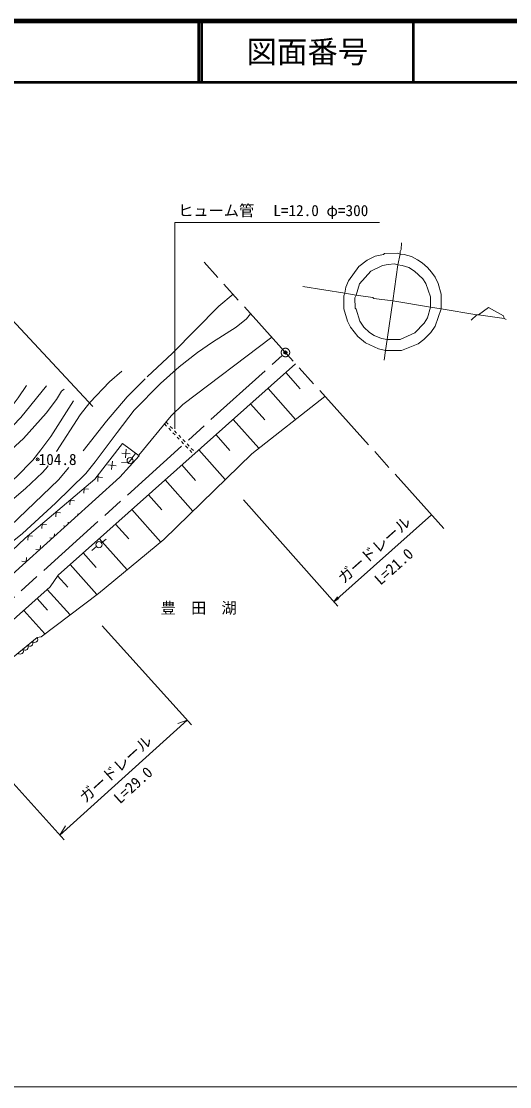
# Model space of a CAD drawing. Units: millimetres, scale not verified. Extents: x 40000 to 680000, y 20000 to 380000.
# Drawn here: x 479602 to 559876, y 205000 to 380000 of the extents above; entities that cross this region are included whole.
import ezdxf
from ezdxf.enums import TextEntityAlignment as Align

# ---------------------------------------------------------------- set-up
doc = ezdxf.new("R2010")
doc.units = ezdxf.units.MM
doc.header["$LTSCALE"] = 1000
doc.header["$PDMODE"] = 32
doc.header["$PDSIZE"] = 500
doc.linetypes.add('CHAIN', pattern=[18.5, 12, -1.5, 3.5, -1.5])
for name, color, linetype, lineweight in [('M-BGD', 7, 'Continuous', 13), ('M-BMK', 2, 'CHAIN', 13), ('M-STR-HTXT', 7, 'Continuous', 13), ('M-TTL', 2, 'Continuous', 140), ('M-TTL-BAND', 7, 'Continuous', 13), ('M-TTL-LINE', 7, 'Continuous', 50)]:
    doc.layers.add(name, color=color, linetype=linetype, lineweight=lineweight)
doc.layers.add('M-OTRS', color=6, linetype='Continuous')
doc.layers.add('M-TTL-TXT', color=7, linetype='Continuous')
doc.styles.add('ＭＳ ゴシック', font='')
doc.styles.get('ＭＳ ゴシック').set_extended_font_data('MS Gothic')

# ---------------------------------------------------------------- blocks, each defined once
blk = doc.blocks.new('電話柱1')
at = {"color": 7, "linetype": 'Continuous', "lineweight": 13}
for p, q in [((-1.203, 0.848), (-0.496, 0.14)), ((-0.516, 0.002), (0.484, 0.002)), ((1.475, 0.164), (0.478, 0.078))]:
    blk.add_line(p, q, dxfattribs=at)
blk.add_circle((-0.016, 0.002), 0.5, dxfattribs=at)
blk = doc.blocks.new('open_arrow')
at = {"color": 0, "linetype": 'Continuous', "lineweight": -2}
blk.add_lwpolyline([(7.5, 1.25), (0, 0), (7.5, -1.25)], dxfattribs=at)

msp = doc.modelspace()

# ---------------------------------------------------------------- linework, layer by layer
at = {"layer": 'M-BGD'}
for p, q in [((541851, 341771), (541512, 339993)), ((541512, 339993), (540665, 334067)), ((525849, 336437), (532791, 335337)), ((532791, 335337), (534654, 334998)), ((540665, 334067), (539734, 327717)), ((540665, 334067), (546846, 333051)), ((546846, 333051), (548624, 332797)), ((548624, 332797), (554466, 331781)), ((554466, 331781), (553535, 330934)), ((554466, 331781), (554720, 331781)), ((554720, 331781), (558953, 331188)), ((558953, 331188), (559292, 331019)), ((506177, 317075), (520765, 328103)), ((539734, 327717), (539480, 325939)), ((539480, 325939), (539226, 324330)), ((485671, 289035), (524695, 323740)), ((523069, 322295), (525444, 319623)), ((520158, 319706), (524686, 314613)), ((504228, 315201), (506177, 317075)), ((517294, 317150), (519621, 314532)), ((517475, 308969), (529513, 318392)), ((498925, 308709), (504228, 315201)), ((493591, 314339), (489781, 309429)), ((503484, 313506), (503138, 313867)), ((503739, 313818), (503393, 314179)), ((504432, 313097), (504085, 313458)), ((514426, 314607), (518633, 309875)), ((495369, 312477), (491728, 307651)), ((504177, 312785), (503830, 313145)), ((504869, 312063), (504523, 312424)), ((505124, 312375), (504778, 312736)), ((505562, 311342), (505215, 311703)), ((505817, 311654), (505470, 312015)), ((511604, 312098), (513893, 309523)), ((496243, 310628), (491693, 304784)), ((498980, 308603), (496243, 310628)), ((506254, 310620), (505908, 310981)), ((506509, 310932), (506163, 311293)), ((506947, 309899), (506600, 310260)), ((507201, 310211), (506855, 310572)), ((507894, 309490), (507548, 309850)), ((495787, 305102), (498980, 308603)), ((496101, 309062), (497510, 308942)), ((496865, 309707), (496745, 308298)), ((503042, 294874), (517475, 308969)), ((507639, 309178), (507293, 309538)), ((508252, 309117), (508240, 309129)), ((508786, 309592), (513121, 304716)), ((493807, 307129), (495216, 307009)), ((494571, 307773), (494452, 306364)), ((506010, 307123), (508257, 304595)), ((469152, 281108), (495787, 305102)), ((491693, 304784), (480222, 295112)), ((491947, 305158), (492923, 305075)), ((492253, 305548), (492158, 304430)), ((503238, 304658), (507803, 299523)), ((489808, 303211), (490629, 303141)), ((489934, 303318), (489864, 302496)), ((487533, 301276), (488335, 301207)), ((487639, 301366), (487571, 300563)), ((500507, 302229), (502712, 299748)), ((485258, 299340), (486042, 299274)), ((485344, 299414), (485277, 298629)), ((497780, 299803), (502534, 294456)), ((487331, 297744), (487307, 297463)), ((488860, 299034), (489035, 299019)), ((482982, 297405), (483748, 297340)), ((483049, 297461), (482984, 296695)), ((485037, 295811), (485001, 295386)), ((486566, 297100), (486875, 297074)), ((495093, 297414), (497258, 294978)), ((480222, 295112), (471092, 286459)), ((480749, 295447), (480690, 294761)), ((480767, 295464), (481455, 295406)), ((484273, 295166), (484716, 295128)), ((492283, 286026), (503042, 294874)), ((492410, 295028), (496979, 289888)), ((492762, 294337), (493552, 294951)), ((481979, 293232), (482556, 293183)), ((482744, 293877), (482696, 293308)), ((489766, 292677), (491891, 290287)), ((491981, 293713), (491207, 293080)), ((479686, 291298), (480397, 291238)), ((480450, 291943), (480390, 291231)), ((487632, 290779), (492028, 285833)), ((484322, 287086), (485671, 289035)), ((485555, 288931), (487245, 287054)), ((467743, 272325), (484322, 287086)), ((482874, 278904), (492283, 286026)), ((483853, 286668), (487613, 282491)), ((482196, 285193), (483904, 283295)), ((479994, 283233), (483479, 279362)), ((468816, 267958), (482199, 278791)), ((482199, 278791), (482874, 278904))]:
    msp.add_line(p, q, dxfattribs=at)
at = {"layer": 'M-BGD', "linetype": 'CHAIN'}
msp.add_line((549060, 296694), (509636, 340458), dxfattribs=at)
at = {"layer": 'M-BGD'}
for points in [[(542105, 343634), (542020, 342533), (541851, 342195), (541851, 341771)], [(532791, 335337), (532961, 336353), (533384, 337369), (535077, 339739), (536432, 340755), (537787, 341433), (539141, 341687), (539311, 341856), (541427, 341941), (541851, 341771)], [(541851, 341771), (542528, 341687), (543713, 341348), (544729, 340840), (545491, 340332), (546338, 339570), (547015, 338808), (547608, 337961), (548116, 336945), (548624, 335167), (548624, 332797)], [(541512, 339993), (540919, 340163), (539903, 340078), (538972, 339909), (537025, 338977), (535162, 336861), (534654, 334998)], [(541512, 339993), (542189, 339909), (543290, 339570), (544221, 338977), (545576, 337707), (546084, 336945), (546846, 334744), (546846, 333051)], [(514401, 335168), (512048, 333220), (504428, 325515), (500279, 321621)], [(539480, 325939), (538295, 326193), (536178, 327209), (534908, 328225), (533723, 329749), (533215, 330765), (532622, 332797), (532622, 334913), (532791, 335337)], [(539734, 327717), (538803, 327886), (537617, 328394), (536855, 328902), (535924, 329749), (535247, 330765), (534654, 332712), (534485, 332881), (534400, 334575), (534654, 334998)], [(534654, 334998), (537363, 334659), (537533, 334490), (540665, 334067)], [(539480, 325939), (542105, 325939), (544814, 327039), (545745, 327717), (546931, 328902), (547608, 329918), (548624, 332797)], [(546846, 333051), (546338, 331273), (545830, 330426), (544306, 328817), (541851, 327717), (539734, 327717)], [(554720, 331781), (556413, 332966), (558869, 331611), (558953, 331188)], [(517298, 331951), (516620, 331103), (514927, 329749), (511032, 327293), (508577, 325600), (505529, 323229), (502481, 320520), (498163, 316117), (495369, 312477)], [(496131, 322552), (494099, 320774), (490881, 317387)], [(499941, 321282), (496977, 318319), (493591, 314339)], [(480467, 320181), (479113, 318149), (477419, 315948), (470053, 307566), (466921, 303756), (461756, 296813)], [(483769, 320097), (479536, 314932), (476827, 312138), (473948, 308497), (469376, 303248), (468360, 302317), (468191, 301893), (464719, 298253), (462772, 295713)], [(486648, 319589), (486225, 319250), (485378, 317895), (483685, 315609), (479959, 311461), (475387, 307312), (471916, 304010), (470307, 302317), (468699, 300454), (464889, 295628), (464042, 294273)], [(488172, 317641), (484447, 311799), (482838, 309598), (481483, 307905), (478774, 305111), (475641, 302571), (475218, 302063), (471069, 299015), (469291, 297491), (464973, 293173)], [(490881, 317387), (489273, 315355), (485378, 309344)], [(483939, 307058), (483939, 306889), (483092, 305873), (480298, 303248), (476911, 300369), (466074, 292072)], [(491728, 307651), (490204, 305703), (485209, 300877), (479790, 295882), (472932, 290379)], [(487410, 306719), (485717, 304687), (477843, 297152)]]:
    msp.add_lwpolyline(points, dxfattribs=at)
msp.add_circle((492368, 294030), 500, dxfattribs=at)
for centre in [(481802, 278478), (479440, 276566), (480227, 277203), (481014, 277841)]:
    msp.add_arc(centre, 506, 219.72271, 38.25928, dxfattribs=at)
msp.add_point((482292, 308035), dxfattribs=at)
at = {"layer": 'M-BMK'}
msp.add_line((469545, 277425), (522502, 325129), dxfattribs=at)
msp.add_circle((523022, 325598), 700, dxfattribs=at)
at = {"layer": 'M-OTRS'}
msp.add_point((523022, 325598), dxfattribs=at)
at = {"layer": 'M-STR-HTXT'}
for p, q in [((468655, 341066), (491349, 316740)), ((516096, 301372), (531620, 283917)), ((530956, 284664), (547023, 298954)), ((492867, 280713), (507552, 264453)), ((506882, 265195), (485961, 246300)), ((506882, 265195), (505320, 264667)), ((486631, 245558), (471946, 261818)), ((485961, 246300), (486880, 247851))]:
    msp.add_line(p, q, dxfattribs=at)
msp.add_lwpolyline([(504859, 313058), (504859, 346952), (538469, 346952)], dxfattribs=at)
at = {"layer": 'M-TTL'}
msp.add_line((680000, 380000), (40000, 380000), dxfattribs=at)
at = {"layer": 'M-TTL-BAND'}
msp.add_line((40000, 205000), (579000, 205000), dxfattribs=at)
at = {"layer": 'M-TTL-LINE'}
for p, q in [((508747, 380000), (508747, 370000)), ((509247, 380000), (509247, 370000)), ((543997, 380000), (543997, 370000)), ((40000, 370000), (680000, 370000))]:
    msp.add_line(p, q, dxfattribs=at)

# ---------------------------------------------------------------- block references
at = {"layer": 'M-BGD', "xscale": 1000, "yscale": 1000, "rotation": 47.6443}
msp.add_blockref('電話柱1', (497494, 307835), dxfattribs=at)
at = {"layer": 'M-STR-HTXT', "rotation": 90}
msp.add_blockref('open_arrow', (504859, 313058), dxfattribs=at)
at = {"layer": 'M-STR-HTXT', "xscale": 133, "yscale": 133, "rotation": 41.6}
msp.add_blockref('open_arrow', (530956, 284664), dxfattribs=at)

# ---------------------------------------------------------------- texts
at = {"layer": 'M-BGD', "style": 'ＭＳ ゴシック'}
msp.add_text('104.8', height=1833, dxfattribs=at).set_placement((482452, 308035), align=Align.MIDDLE_LEFT)
msp.add_text('豊\u3000田\u3000湖', height=1833, dxfattribs=at).set_placement((508759, 282168), align=Align.BOTTOM_CENTER)
at = {"layer": 'M-STR-HTXT', "style": 'ＭＳ ゴシック'}
for s, p in [('ヒューム管', (511635, 347452)), ('L=12.0 φ=300', (528832, 347452))]:
    msp.add_text(s, height=1833, dxfattribs=at).set_placement(p, align=Align.BOTTOM_CENTER)
for s, rotation, p in [('ガードレール', 41.648, (538578, 292112)), ('L=21.0', 41.648, (541798, 289350)), ('ガードレール', 42.088, (496086, 256119)), ('L=29.0', 42.088, (498964, 253453))]:
    msp.add_text(s, height=1833, rotation=rotation, dxfattribs=at).set_placement(p, align=Align.BOTTOM_CENTER)
at = {"layer": 'M-TTL-TXT', "style": 'ＭＳ ゴシック'}
msp.add_text('図面番号', height=3666, dxfattribs=at).set_placement((526622, 375000), align=Align.MIDDLE_CENTER)

doc.saveas('drawing.dxf')
